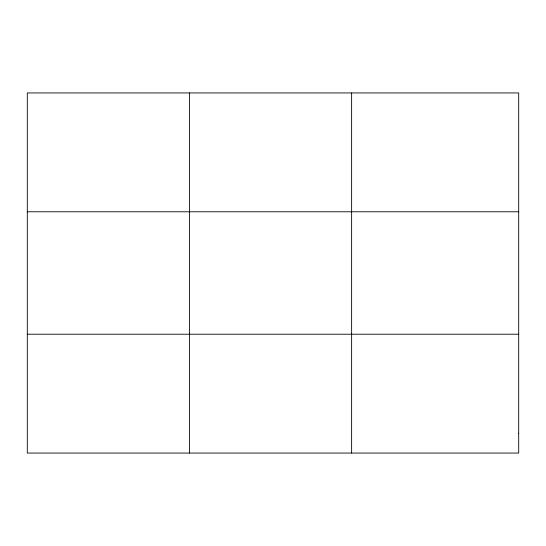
<?xml version="1.0" encoding="UTF-8"?>
<svg xmlns="http://www.w3.org/2000/svg" width="546" height="546" viewBox="0 0 546 546"><rect width="100%" height="100%" fill="white"/><g stroke="black" fill="none" stroke-linecap="round" stroke-linejoin="round"><path stroke-width="0.82" d="M189.462 92.943L189.462 453.057M351.624 92.943L351.624 453.057M27.3 211.78L518.7 211.78M27.3 334.22L518.7 334.22M518.7 433.251L518.7 453.057L27.3 453.057L27.3 92.943L518.7 92.943L518.7 433.251"/></g></svg>
